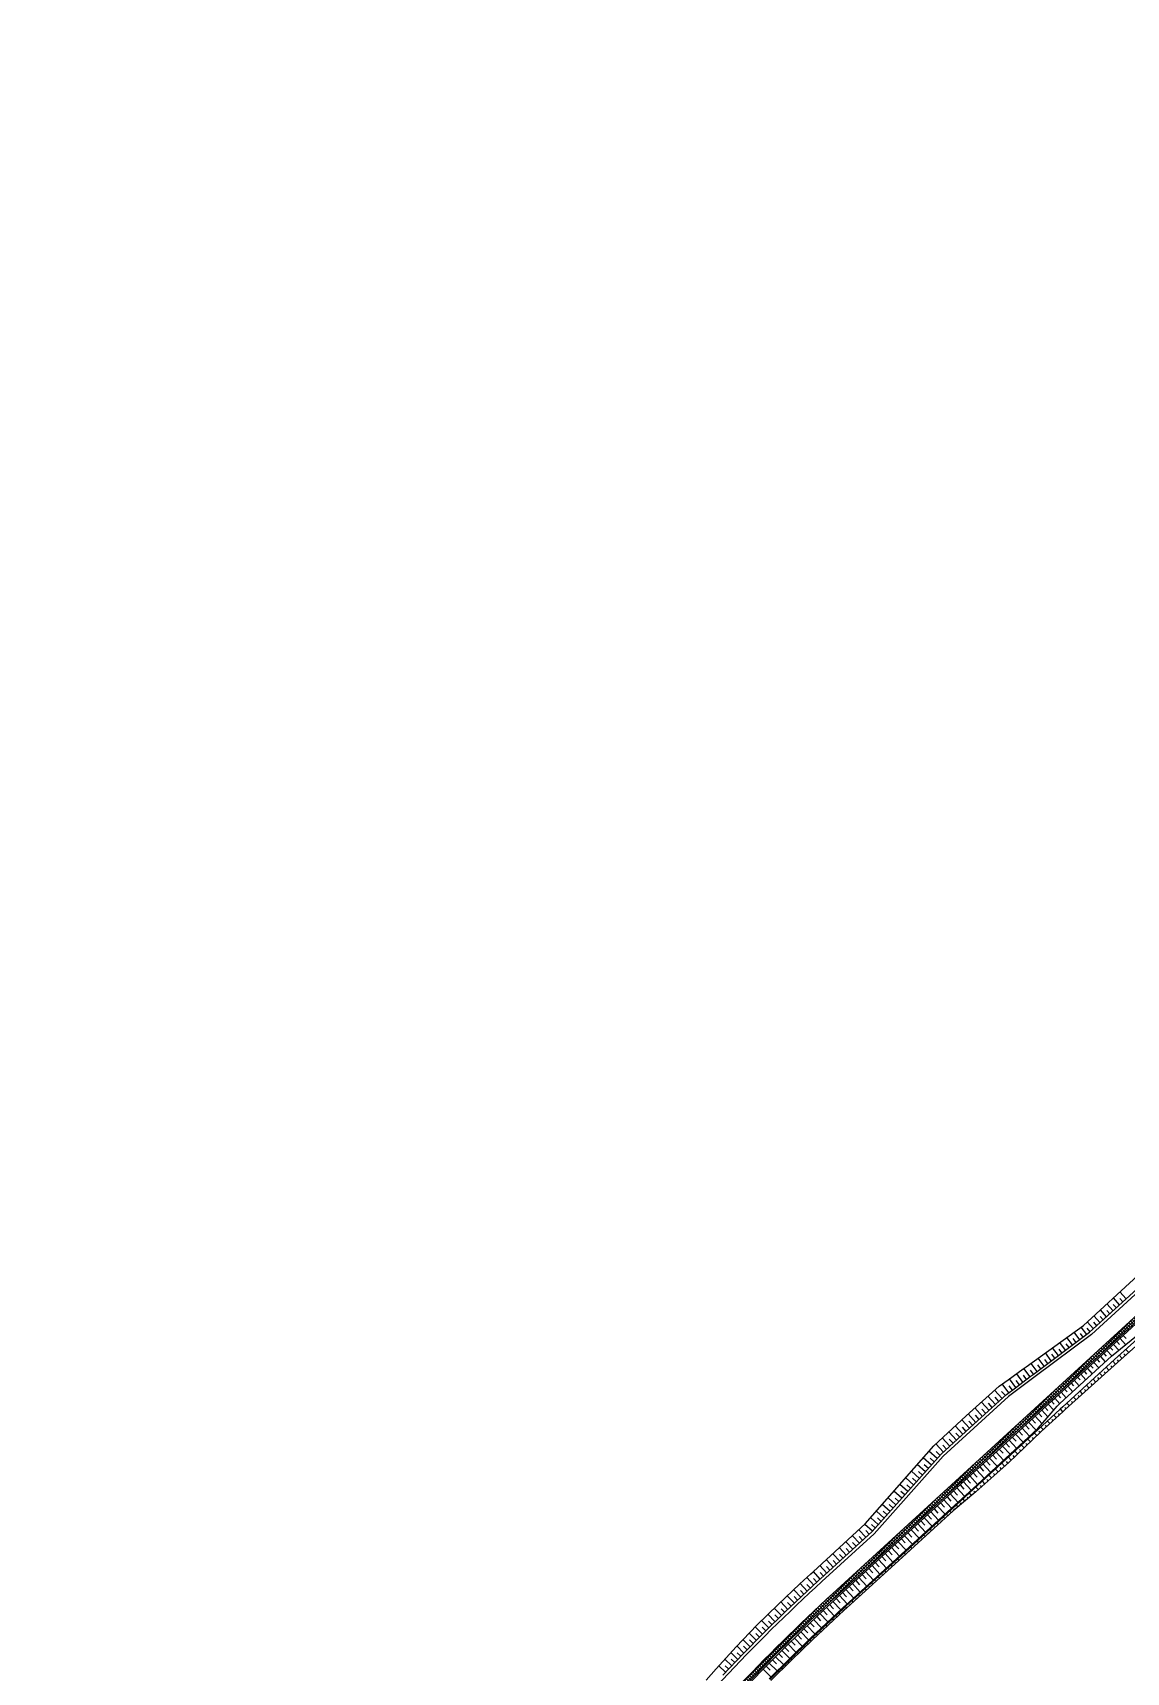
# Model space of a CAD drawing. Header units: metres. Extents: x 2302534 to 2308412, y 452340 to 454783.
# Drawn here: x 2306748 to 2307119, y 453492 to 454048 of the extents above; entities that cross this region are included whole.
import ezdxf

# ---------------------------------------------------------------- set-up
doc = ezdxf.new("R2010")
doc.units = ezdxf.units.M
doc.layers.add('АД_серый', color=250, linetype='Continuous')
doc.layers.add('ГП_АД том 3.2.6', color=250, linetype='Continuous', lineweight=40)

# ---------------------------------------------------------------- blocks, each defined once
blk = doc.blocks.new('АД 3.2.6')
at = {"layer": 'АД_серый'}
h = blk.add_hatch(dxfattribs=at)
h.set_pattern_fill('ANSI37', color=256, scale=0.25)
h.set_pattern_definition([(45, (-2306965.9422, -453205.9558), (-0.56126600757, 0.56126600757), []), (135, (-2306965.9422, -453205.9558), (-0.56126600757, -0.56126600757), [])])
edge = h.paths.add_edge_path()
edge.add_line((1053.93, 1206.09), (1054.03, 1208.2))
edge.add_line((1054.03, 1208.2), (1018.62, 1175.79))
edge.add_line((1018.62, 1175.79), (966.99, 1128.52))
edge.add_line((966.99, 1128.52), (878.48, 1047.49))
edge.add_line((878.48, 1047.49), (841.6, 1013.73))
edge.add_line((841.6, 1013.73), (814.31, 988.74))
edge.add_line((814.31, 988.74), (777.44, 954.98))
edge.add_line((777.44, 954.98), (740.56, 921.22))
edge.add_line((740.56, 921.22), (666.8, 853.69))
edge.add_line((666.8, 853.69), (629.92, 819.92))
edge.add_line((629.92, 819.92), (593.04, 786.16))
edge.add_line((593.04, 786.16), (556.17, 752.4))
edge.add_line((556.17, 752.4), (292.42, 510.93))
edge.add_line((292.42, 510.93), (59.06, 297.28))
edge.add_arc((479.25, -161.67), 622.25, 132.47509, 141.1318)
edge.add_line((-5.23, 228.81), (-27.96, 200.61))
edge.add_arc((-516.72, 594.55), 627.75, 312.47523, 321.1318, ccw=False)
edge.add_line((-92.82, 131.54), (-212.23, 22.21))
edge.add_line((-212.23, 22.21), (-211.22, 21.1))
edge.add_line((-211.22, 21.1), (-91.8, 130.43))
edge.add_arc((-516.72, 594.55), 629.25, 312.47523, 321.1318)
edge.add_line((-26.79, 199.67), (-4.06, 227.87))
edge.add_arc((479.25, -161.67), 620.75, 132.47509, 141.1318, ccw=False)
edge.add_line((60.07, 296.18), (293.45, 509.84))
edge.add_line((293.45, 509.84), (557.18, 751.29))
edge.add_line((557.18, 751.29), (594.06, 785.05))
edge.add_line((594.06, 785.05), (630.94, 818.82))
edge.add_line((630.94, 818.82), (667.81, 852.58))
edge.add_line((667.81, 852.58), (741.57, 920.11))
edge.add_line((741.57, 920.11), (778.45, 953.87))
edge.add_line((778.45, 953.87), (815.33, 987.64))
edge.add_line((815.33, 987.64), (842.62, 1012.62))
edge.add_line((842.62, 1012.62), (879.5, 1046.38))
edge.add_line((879.5, 1046.38), (968.01, 1127.42))
edge.add_line((968.01, 1127.42), (1019.63, 1174.69))
edge.add_line((1019.63, 1174.69), (1053.93, 1206.09))
for p, q in [((154.06, 393.07, 144.46), (151.95, 395.38, 144.46)), ((155.16, 394.08, 144.46), (154.11, 395.24, 144.46)), ((156.27, 395.1, 144.46), (154.16, 397.4, 144.46)), ((157.38, 396.11, 144.46), (156.32, 397.26, 144.46)), ((158.48, 397.12, 144.46), (156.37, 399.43, 144.46)), ((147.42, 386.99, 144.46), (145.31, 389.3, 144.46)), ((148.53, 388, 144.46), (147.47, 389.16, 144.46)), ((149.63, 389.02, 144.46), (147.52, 391.32, 144.46)), ((150.74, 390.03, 144.46), (149.68, 391.18, 144.46)), ((151.85, 391.04, 144.46), (149.73, 393.35, 144.46)), ((152.95, 392.06, 144.46), (151.9, 393.21, 144.46)), ((140.32, 381.47, 144.46), (138.4, 384.04, 144.46)), ((141.52, 382.37, 144.46), (140.57, 383.65, 144.46)), ((142.73, 383.26, 144.46), (140.83, 385.8, 144.46)), ((143.93, 384.16, 144.46), (142.99, 385.42, 144.46)), ((145.13, 385.06, 144.46), (143.26, 387.56, 144.46)), ((146.31, 385.98, 144.46), (145.26, 387.13, 144.46)), ((156.4, 383.69, 149.18), (158.29, 381.63, 149.18)), ((157.51, 384.7, 149.18), (158.48, 383.64, 149.18)), ((133.11, 376.08, 144.46), (131.11, 378.77, 144.46)), ((134.31, 376.98, 144.46), (133.32, 378.31, 144.46)), ((135.52, 377.88, 144.46), (133.54, 380.52, 144.46)), ((136.72, 378.78, 144.46), (135.74, 380.09, 144.46)), ((137.92, 379.67, 144.46), (135.97, 382.28, 144.46)), ((139.12, 380.57, 144.46), (138.15, 381.87, 144.46)), ((150.87, 378.63, 149.18), (151.69, 377.73, 149.18)), ((151.98, 379.64, 149.18), (153.63, 377.84, 149.18)), ((153.08, 380.65, 149.18), (153.94, 379.72, 149.18)), ((154.19, 381.67, 149.18), (155.96, 379.73, 149.18)), ((155.3, 382.68, 149.18), (156.21, 381.68, 149.18)), ((157.1, 376.92, 143.85), (156.16, 377.97, 143.85)), ((158.22, 377.92, 143.85), (157.75, 378.45, 143.85)), ((159.34, 378.92, 143.85), (158.39, 379.98, 143.85)), ((125.9, 370.7, 144.46), (123.81, 373.49, 144.46)), ((127.11, 371.59, 144.46), (126.07, 372.98, 144.46)), ((128.31, 372.49, 144.46), (126.25, 375.25, 144.46)), ((129.51, 373.39, 144.46), (128.49, 374.76, 144.46)), ((130.71, 374.29, 144.46), (128.68, 377.01, 144.46)), ((131.91, 375.18, 144.46), (130.9, 376.53, 144.46)), ((144.23, 372.55, 149.18), (145.07, 371.64, 149.18)), ((145.34, 373.56, 149.18), (147, 371.75, 149.18)), ((146.45, 374.57, 149.18), (147.27, 373.67, 149.18)), ((147.55, 375.59, 149.18), (149.21, 373.78, 149.18)), ((148.66, 376.6, 149.18), (149.48, 375.7, 149.18)), ((149.76, 377.61, 149.18), (151.41, 375.81, 149.18)), ((151.53, 371.91, 143.85), (151.07, 372.41, 143.85)), ((152.64, 372.91, 143.85), (151.72, 373.93, 143.85)), ((153.76, 373.91, 143.85), (153.29, 374.43, 143.85)), ((154.87, 374.92, 143.85), (153.94, 375.95, 143.85)), ((155.99, 375.92, 143.85), (155.52, 376.44, 143.85)), ((118.69, 365.31, 144.46), (116.48, 368.28, 144.46)), ((119.9, 366.21, 144.46), (118.8, 367.68, 144.46)), ((121.1, 367.1, 144.46), (118.92, 370.02, 144.46)), ((122.3, 368, 144.46), (121.22, 369.44, 144.46)), ((123.5, 368.9, 144.46), (121.37, 371.75, 144.46)), ((124.7, 369.8, 144.46), (123.65, 371.21, 144.46)), ((138.7, 367.48, 149.18), (140.39, 365.64, 149.18)), ((139.81, 368.5, 149.18), (140.65, 367.58, 149.18)), ((140.91, 369.51, 149.18), (142.59, 367.68, 149.18)), ((142.02, 370.52, 149.18), (142.86, 369.61, 149.18)), ((143.13, 371.54, 149.18), (144.8, 369.71, 149.18)), ((145.96, 366.88, 143.85), (145.07, 367.87, 143.85)), ((147.07, 367.89, 143.85), (146.63, 368.38, 143.85)), ((148.19, 368.89, 143.85), (147.29, 369.89, 143.85)), ((149.3, 369.9, 143.85), (148.85, 370.4, 143.85)), ((150.41, 370.9, 143.85), (149.5, 371.91, 143.85)), ((112, 359.3, 144.46), (109.4, 362.14, 144.46)), ((114.21, 361.33, 144.46), (111.64, 364.14, 144.46)), ((113.1, 360.32, 144.46), (111.81, 361.73, 144.46)), ((116.42, 363.36, 144.46), (113.87, 366.14, 144.46)), ((115.31, 362.34, 144.46), (114.03, 363.74, 144.46)), ((117.53, 364.37, 144.46), (116.26, 365.76, 144.46)), ((132.06, 361.41, 149.18), (133.92, 359.38, 149.18)), ((133.17, 362.42, 149.18), (134.04, 361.47, 149.18)), ((134.28, 363.43, 149.18), (135.97, 361.58, 149.18)), ((135.38, 364.45, 149.18), (136.23, 363.52, 149.18)), ((136.49, 365.46, 149.18), (138.18, 363.61, 149.18)), ((137.59, 366.47, 149.18), (138.44, 365.55, 149.18)), ((139.27, 360.86, 143.85), (138.42, 361.8, 143.85)), ((140.39, 361.86, 143.85), (139.96, 362.34, 143.85)), ((141.5, 362.87, 143.85), (140.64, 363.82, 143.85)), ((142.62, 363.87, 143.85), (142.18, 364.35, 143.85)), ((143.73, 364.87, 143.85), (142.85, 365.85, 143.85)), ((144.84, 365.88, 143.85), (144.4, 366.37, 143.85)), ((105.36, 353.23, 144.46), (102.72, 356.1, 144.46)), ((107.57, 355.25, 144.46), (104.93, 358.13, 144.46)), ((106.46, 354.24, 144.46), (105.14, 355.68, 144.46)), ((109.78, 357.28, 144.46), (107.17, 360.13, 144.46)), ((108.68, 356.27, 144.46), (107.36, 357.7, 144.46)), ((110.89, 358.29, 144.46), (109.59, 359.71, 144.46)), ((126.53, 356.34, 149.18), (127.77, 354.99, 149.18)), ((127.64, 357.36, 149.18), (129.99, 354.79, 149.18)), ((128.74, 358.37, 149.18), (129.86, 357.15, 149.18)), ((129.85, 359.38, 149.18), (131.95, 357.08, 149.18)), ((130.96, 360.39, 149.18), (131.95, 359.31, 149.18)), ((132.6, 354.82, 143.85), (131.79, 355.71, 143.85)), ((133.71, 355.82, 143.85), (133.3, 356.27, 143.85)), ((134.82, 356.83, 143.85), (134, 357.74, 143.85)), ((135.93, 357.84, 143.85), (135.52, 358.3, 143.85)), ((137.04, 358.85, 143.85), (136.21, 359.78, 143.85)), ((138.16, 359.85, 143.85), (137.74, 360.32, 143.85)), ((100.93, 349.18, 144.46), (98.32, 352.03, 144.46)), ((103.14, 351.2, 144.46), (100.52, 354.06, 144.46)), ((102.04, 350.19, 144.46), (100.73, 351.62, 144.46)), ((104.25, 352.21, 144.46), (102.94, 353.65, 144.46)), ((119.89, 350.26, 149.18), (121.17, 348.87, 149.18)), ((121, 351.28, 149.18), (123.55, 348.5, 149.18)), ((122.11, 352.29, 149.18), (123.38, 350.9, 149.18)), ((123.21, 353.3, 149.18), (125.75, 350.53, 149.18)), ((124.32, 354.32, 149.18), (125.58, 352.93, 149.18)), ((125.42, 355.33, 149.18), (127.95, 352.57, 149.18)), ((127.11, 349.71, 143.85), (126.69, 350.16, 143.85)), ((128.19, 350.75, 143.85), (127.37, 351.62, 143.85)), ((129.28, 351.78, 143.85), (128.87, 352.21, 143.85)), ((130.38, 352.8, 143.85), (129.59, 353.67, 143.85)), ((131.49, 353.81, 143.85), (131.09, 354.25, 143.85)), ((94.44, 342.95, 144.46), (91.63, 345.47, 144.46)), ((96.51, 345.12, 144.46), (93.92, 347.95, 144.46)), ((95.44, 344.07, 144.46), (94.03, 345.34, 144.46)), ((98.72, 347.15, 144.46), (96.12, 349.99, 144.46)), ((97.61, 346.14, 144.46), (96.32, 347.55, 144.46)), ((99.83, 348.16, 144.46), (98.52, 349.58, 144.46)), ((114.36, 345.2, 149.18), (116.93, 342.39, 149.18)), ((115.47, 346.21, 149.18), (116.75, 344.81, 149.18)), ((116.57, 347.23, 149.18), (119.14, 344.43, 149.18)), ((117.68, 348.24, 149.18), (118.96, 346.84, 149.18)), ((118.79, 349.25, 149.18), (121.34, 346.46, 149.18)), ((121.68, 344.54, 143.85), (120.75, 345.51, 143.85)), ((122.76, 345.58, 143.85), (122.31, 346.05, 143.85)), ((123.85, 346.61, 143.85), (122.96, 347.55, 143.85)), ((124.93, 347.64, 143.85), (124.5, 348.1, 143.85)), ((126.02, 348.68, 143.85), (125.16, 349.58, 143.85)), ((90.44, 338.48, 144.46), (87.68, 340.95, 144.46)), ((92.44, 340.72, 144.46), (89.66, 343.21, 144.46)), ((91.44, 339.6, 144.46), (90.05, 340.84, 144.46)), ((93.44, 341.84, 144.46), (92.04, 343.09, 144.46)), ((107.72, 339.12, 149.18), (110.32, 336.29, 149.18)), ((108.83, 340.14, 149.18), (110.13, 338.72, 149.18)), ((109.94, 341.15, 149.18), (112.52, 338.32, 149.18)), ((111.04, 342.16, 149.18), (112.33, 340.75, 149.18)), ((112.15, 343.17, 149.18), (114.73, 340.36, 149.18)), ((113.25, 344.19, 149.18), (114.54, 342.78, 149.18)), ((115.06, 338.44, 143.85), (114.17, 339.43, 143.85)), ((116.18, 339.44, 143.85), (115.73, 339.94, 143.85)), ((117.29, 340.44, 143.85), (116.37, 341.47, 143.85)), ((118.41, 341.45, 143.85), (117.94, 341.96, 143.85)), ((119.5, 342.47, 143.85), (118.55, 343.47, 143.85)), ((120.59, 343.51, 143.85), (120.12, 344, 143.85)), ((84.44, 331.77, 144.46), (81.75, 334.18, 144.46)), ((86.44, 334.01, 144.46), (83.73, 336.43, 144.46)), ((85.44, 332.89, 144.46), (84.09, 334.1, 144.46)), ((88.44, 336.25, 144.46), (85.71, 338.69, 144.46)), ((87.44, 335.13, 144.46), (86.08, 336.34, 144.46)), ((89.44, 337.36, 144.46), (88.07, 338.59, 144.46)), ((102.19, 334.06, 149.18), (103.5, 332.63, 149.18)), ((103.3, 335.07, 149.18), (105.91, 332.22, 149.18)), ((104.4, 336.08, 149.18), (105.71, 334.66, 149.18)), ((105.51, 337.1, 149.18), (108.12, 334.25, 149.18)), ((106.62, 338.11, 149.18), (107.92, 336.69, 149.18)), ((109.49, 333.42, 143.85), (109.07, 333.88, 143.85)), ((110.6, 334.43, 143.85), (109.76, 335.36, 143.85)), ((111.72, 335.43, 143.85), (111.29, 335.9, 143.85)), ((112.83, 336.43, 143.85), (111.96, 337.4, 143.85)), ((113.95, 337.43, 143.85), (113.51, 337.92, 143.85)), ((80.44, 327.3, 144.46), (77.79, 329.67, 144.46)), ((82.44, 329.54, 144.46), (79.77, 331.92, 144.46)), ((81.44, 328.42, 144.46), (80.11, 329.61, 144.46)), ((83.44, 330.66, 144.46), (82.1, 331.85, 144.46)), ((95.55, 327.98, 149.18), (96.87, 326.54, 149.18)), ((96.66, 328.99, 149.18), (99.29, 326.12, 149.18)), ((97.77, 330.01, 149.18), (99.08, 328.57, 149.18)), ((98.87, 331.02, 149.18), (101.5, 328.15, 149.18)), ((99.98, 332.03, 149.18), (101.29, 330.6, 149.18)), ((101.08, 333.05, 149.18), (103.7, 330.19, 149.18)), ((102.6, 327.63, 143.85), (102.34, 327.95, 143.85)), ((103.76, 328.58, 143.85), (103.18, 329.29, 143.85)), ((104.92, 329.53, 143.85), (104.6, 329.92, 143.85)), ((106.08, 330.48, 143.85), (105.39, 331.33, 143.85)), ((107.24, 331.43, 143.85), (106.87, 331.89, 143.85)), ((108.37, 332.42, 143.85), (107.56, 333.33, 143.85)), ((74.44, 320.59, 144.46), (71.86, 322.9, 144.46)), ((76.44, 322.83, 144.46), (73.84, 325.16, 144.46)), ((75.44, 321.71, 144.46), (74.14, 322.87, 144.46)), ((78.44, 325.07, 144.46), (75.81, 327.41, 144.46)), ((77.44, 323.95, 144.46), (76.13, 325.12, 144.46)), ((79.44, 326.18, 144.46), (78.12, 327.36, 144.46)), ((90.02, 322.92, 149.18), (92.67, 320.02, 149.18)), ((91.13, 323.93, 149.18), (92.45, 322.48, 149.18)), ((92.23, 324.94, 149.18), (94.88, 322.06, 149.18)), ((93.34, 325.96, 149.18), (94.66, 324.51, 149.18)), ((94.45, 326.97, 149.18), (97.08, 324.09, 149.18)), ((96.95, 322.71, 143.85), (96.52, 323.17, 143.85)), ((98.05, 323.72, 143.85), (97.84, 323.95, 143.85)), ((99.15, 324.74, 143.85), (98.73, 325.2, 143.85)), ((100.28, 325.73, 143.85), (100.07, 325.98, 143.85)), ((101.44, 326.68, 143.85), (100.97, 327.26, 143.85)), ((68.02, 314.3, 144.46), (65.69, 316.84, 144.46)), ((70.23, 316.32, 144.46), (67.9, 318.87, 144.46)), ((72.44, 318.36, 144.46), (69.86, 320.66, 144.46)), ((71.34, 317.34, 144.46), (70.17, 318.61, 144.46)), ((73.44, 319.48, 144.46), (72.15, 320.63, 144.46)), ((83.38, 316.84, 149.18), (86.05, 313.93, 149.18)), ((84.49, 317.85, 149.18), (85.82, 316.4, 149.18)), ((85.6, 318.86, 149.18), (88.26, 315.96, 149.18)), ((86.7, 319.88, 149.18), (88.03, 318.43, 149.18)), ((87.81, 320.89, 149.18), (90.46, 317.99, 149.18)), ((88.91, 321.9, 149.18), (90.24, 320.46, 149.18)), ((90.32, 316.61, 143.85), (89.9, 317.07, 143.85)), ((91.43, 317.63, 143.85), (91.22, 317.86, 143.85)), ((92.53, 318.64, 143.85), (92.11, 319.1, 143.85)), ((93.64, 319.66, 143.85), (93.43, 319.89, 143.85)), ((94.74, 320.67, 143.85), (94.32, 321.13, 143.85)), ((95.84, 321.69, 143.85), (95.63, 321.92, 143.85)), ((63.59, 310.25, 144.46), (61.28, 312.78, 144.46)), ((65.81, 312.27, 144.46), (63.49, 314.81, 144.46)), ((64.7, 311.26, 144.46), (63.54, 312.53, 144.46)), ((66.91, 313.29, 144.46), (65.75, 314.55, 144.46)), ((69.13, 315.31, 144.46), (67.96, 316.58, 144.46)), ((77.85, 311.77, 149.18), (79.19, 310.31, 149.18)), ((78.96, 312.79, 149.18), (81.64, 309.86, 149.18)), ((80.06, 313.8, 149.18), (81.4, 312.34, 149.18)), ((81.17, 314.81, 149.18), (83.84, 311.89, 149.18)), ((82.28, 315.83, 149.18), (83.61, 314.37, 149.18)), ((84.8, 311.53, 143.85), (84.6, 311.76, 143.85)), ((85.91, 312.55, 143.85), (85.49, 313, 143.85)), ((87.01, 313.57, 143.85), (86.8, 313.79, 143.85)), ((88.12, 314.58, 143.85), (87.7, 315.04, 143.85)), ((89.22, 315.6, 143.85), (89.01, 315.82, 143.85)), ((56.96, 304.17, 144.46), (54.65, 306.69, 144.46)), ((59.17, 306.2, 144.46), (56.86, 308.72, 144.46)), ((58.06, 305.18, 144.46), (56.91, 306.44, 144.46)), ((61.38, 308.22, 144.46), (59.07, 310.75, 144.46)), ((60.28, 307.21, 144.46), (59.12, 308.47, 144.46)), ((62.49, 309.23, 144.46), (61.33, 310.5, 144.46)), ((71.21, 305.7, 149.18), (72.54, 304.24, 149.18)), ((72.32, 306.71, 149.18), (74.99, 303.8, 149.18)), ((73.43, 307.72, 149.18), (74.76, 306.27, 149.18)), ((74.53, 308.74, 149.18), (77.2, 305.82, 149.18)), ((75.64, 309.75, 149.18), (76.98, 308.29, 149.18)), ((76.74, 310.76, 149.18), (79.42, 307.84, 149.18)), ((78.17, 305.45, 143.85), (77.96, 305.68, 143.85)), ((79.28, 306.46, 143.85), (78.86, 306.92, 143.85)), ((80.39, 307.48, 143.85), (80.18, 307.7, 143.85)), ((81.49, 308.49, 143.85), (81.08, 308.94, 143.85)), ((82.6, 309.5, 143.85), (82.39, 309.73, 143.85)), ((83.7, 310.52, 143.85), (83.28, 310.97, 143.85)), ((50.34, 298.07, 144.46), (47.99, 300.61, 144.46)), ((52.54, 300.11, 144.46), (50.2, 302.63, 144.46)), ((51.44, 299.09, 144.46), (50.27, 300.36, 144.46)), ((54.74, 302.14, 144.46), (52.44, 304.66, 144.46)), ((53.64, 301.13, 144.46), (52.48, 302.39, 144.46)), ((55.85, 303.16, 144.46), (54.7, 304.42, 144.46)), ((65.68, 300.63, 149.18), (68.33, 297.74, 149.18)), ((66.79, 301.65, 149.18), (68.11, 300.2, 149.18)), ((67.89, 302.66, 149.18), (70.55, 299.76, 149.18)), ((69, 303.67, 149.18), (70.33, 302.22, 149.18)), ((70.11, 304.68, 149.18), (72.77, 301.78, 149.18)), ((72.63, 300.4, 143.85), (72.21, 300.86, 143.85)), ((73.74, 301.41, 143.85), (73.53, 301.64, 143.85)), ((74.85, 302.42, 143.85), (74.42, 302.88, 143.85)), ((75.95, 303.43, 143.85), (75.74, 303.66, 143.85)), ((77.06, 304.44, 143.85), (76.64, 304.9, 143.85)), ((45.98, 293.94, 144.46), (43.58, 296.48, 144.46)), ((48.16, 296.01, 144.46), (45.77, 298.53, 144.46)), ((47.07, 294.98, 144.46), (45.87, 296.24, 144.46)), ((49.25, 297.04, 144.46), (48.05, 298.3, 144.46)), ((59.05, 294.55, 149.18), (61.69, 291.69, 149.18)), ((60.15, 295.57, 149.18), (61.47, 294.13, 149.18)), ((61.26, 296.58, 149.18), (63.89, 293.7, 149.18)), ((62.36, 297.59, 149.18), (63.68, 296.15, 149.18)), ((63.47, 298.61, 149.18), (66.11, 295.72, 149.18)), ((64.57, 299.62, 149.18), (65.9, 298.18, 149.18)), ((65.98, 294.33, 143.85), (65.55, 294.81, 143.85)), ((67.09, 295.34, 143.85), (66.87, 295.58, 143.85)), ((68.2, 296.35, 143.85), (67.77, 296.82, 143.85)), ((69.31, 297.36, 143.85), (69.09, 297.6, 143.85)), ((70.41, 298.37, 143.85), (69.99, 298.84, 143.85)), ((71.52, 299.39, 143.85), (71.31, 299.62, 143.85)), ((39.51, 287.7, 144.46), (37.03, 290.22, 144.46)), ((41.65, 289.79, 144.46), (39.18, 292.31, 144.46)), ((40.58, 288.74, 144.46), (39.34, 290.01, 144.46)), ((43.81, 291.88, 144.46), (41.39, 294.43, 144.46)), ((42.72, 290.84, 144.46), (41.49, 292.1, 144.46)), ((44.89, 292.91, 144.46), (43.69, 294.18, 144.46)), ((53.57, 289.43, 149.18), (54.9, 288.02, 149.18)), ((54.66, 290.46, 149.18), (57.33, 287.65, 149.18)), ((55.75, 291.49, 149.18), (57.08, 290.08, 149.18)), ((56.85, 292.51, 149.18), (59.48, 289.66, 149.18)), ((57.95, 293.53, 149.18), (59.27, 292.11, 149.18)), ((60.44, 289.28, 143.85), (60.23, 289.51, 143.85)), ((61.55, 290.29, 143.85), (61.12, 290.76, 143.85)), ((62.65, 291.31, 143.85), (62.44, 291.54, 143.85)), ((63.77, 292.31, 143.85), (63.34, 292.79, 143.85)), ((64.87, 293.32, 143.85), (64.66, 293.56, 143.85)), ((33.12, 281.36, 144.46), (30.63, 283.81, 144.46)), ((35.23, 283.49, 144.46), (32.71, 285.98, 144.46)), ((34.17, 282.42, 144.46), (32.92, 283.66, 144.46)), ((37.36, 285.6, 144.46), (34.88, 288.13, 144.46)), ((36.29, 284.55, 144.46), (35.05, 285.81, 144.46)), ((38.43, 286.65, 144.46), (37.2, 287.91, 144.46)), ((48.14, 284.25, 149.18), (50.83, 281.5, 149.18)), ((49.22, 285.3, 149.18), (50.54, 283.9, 149.18)), ((50.31, 286.33, 149.18), (52.96, 283.53, 149.18)), ((51.39, 287.36, 149.18), (52.72, 285.96, 149.18)), ((52.48, 288.39, 149.18), (55.14, 285.59, 149.18)), ((53.86, 283.14, 143.85), (53.65, 283.36, 143.85)), ((54.96, 284.16, 143.85), (54.54, 284.61, 143.85)), ((56.05, 285.19, 143.85), (55.84, 285.41, 143.85)), ((57.15, 286.21, 143.85), (56.72, 286.66, 143.85)), ((58.24, 287.24, 143.85), (58.03, 287.46, 143.85)), ((59.34, 288.26, 143.85), (58.91, 288.73, 143.85)), ((28.9, 277.09, 144.46), (26.47, 279.49, 144.46)), ((31.01, 279.22, 144.46), (28.55, 281.65, 144.46)), ((29.95, 278.16, 144.46), (28.73, 279.36, 144.46)), ((32.06, 280.29, 144.46), (30.83, 281.51, 144.46)), ((41.71, 277.96, 149.18), (44.43, 275.27, 149.18)), ((42.78, 279.01, 149.18), (44.12, 277.64, 149.18)), ((43.85, 280.06, 149.18), (46.53, 277.32, 149.18)), ((44.93, 281.11, 149.18), (46.27, 279.74, 149.18)), ((46, 282.15, 149.18), (48.68, 279.41, 149.18)), ((47.07, 283.2, 149.18), (48.41, 281.83, 149.18)), ((48.41, 277.98, 143.85), (48.04, 278.37, 143.85)), ((49.5, 279.02, 143.85), (49.31, 279.22, 143.85)), ((50.59, 280.05, 143.85), (50.19, 280.46, 143.85)), ((51.67, 281.08, 143.85), (51.47, 281.3, 143.85)), ((52.76, 282.11, 143.85), (52.36, 282.55, 143.85)), ((22.67, 270.59, 144.46), (20.4, 272.77, 144.46)), ((24.75, 272.76, 144.46), (22.41, 275, 144.46)), ((23.71, 271.68, 144.46), (22.56, 272.78, 144.46)), ((26.82, 274.93, 144.46), (24.42, 277.23, 144.46)), ((25.78, 273.84, 144.46), (24.6, 274.98, 144.46)), ((27.86, 276.01, 144.46), (26.64, 277.18, 144.46)), ((36.44, 272.62, 149.18), (37.79, 271.29, 149.18)), ((37.49, 273.69, 149.18), (40.2, 271.02, 149.18)), ((38.55, 274.76, 149.18), (39.9, 273.42, 149.18)), ((39.6, 275.82, 149.18), (42.31, 273.14, 149.18)), ((40.66, 276.89, 149.18), (42.01, 275.55, 149.18)), ((43.04, 272.75, 143.85), (42.86, 272.93, 143.85)), ((44.09, 273.82, 143.85), (43.75, 274.16, 143.85)), ((45.15, 274.88, 143.85), (44.99, 275.06, 143.85)), ((46.24, 275.91, 143.85), (45.89, 276.28, 143.85)), ((47.33, 276.95, 143.85), (47.15, 277.14, 143.85)), ((35.38, 271.56, 149.18), (38.08, 268.89, 149.18)), ((40.92, 270.62, 143.85), (40.75, 270.8, 143.85)), ((41.98, 271.69, 143.85), (41.63, 272.03, 143.85))]:
    blk.add_line(p, q, dxfattribs=at)
for points in [[(663.09, 857.75), (404.94, 621.4), (368.11, 587.7), (348.96, 573.38), (339.94, 566.64), (317.81, 546.38), (296.32, 522.35), (294.36, 520.16), (146.79, 385.06), (127.69, 370.79), (118.61, 364), (96.48, 343.75), (73.03, 317.53), (55.35, 301.34, 0.03779), (-9.51, 232.26)], [(-5.23, 228.81, -0.03779), (59.06, 297.28), (1052.55, 1206.85)]]:
    blk.add_lwpolyline(points, format="xyb", dxfattribs=at)
at = {"layer": 'АД_серый', "flags": 128}
blk.add_lwpolyline([(1448.99, 1553.5), (1448.85, 1553.38), (1448.22, 1552.9), (1447.45, 1552.31, 0.009857), (1442.6, 1548.59), (1442.57, 1548.57), (1441.27, 1547.53, -0.001252), (1433.41, 1541.29, -0.001297), (1425.5, 1534.54), (1418.17, 1528.31), (1278.69, 1409.95, 0.009404), (1222.38, 1360.31), (1074.58, 1224.99), (1077.96, 1221.31), (1065.79, 1210.16), (1057.31, 1202.4), (1053.93, 1206.09), (60.07, 296.18, 0.03779), (-4.06, 227.87), (-26.79, 199.67, -0.037789), (-91.8, 130.43), (-211.22, 21.1), (-212.23, 22.21)], format="xyb", dxfattribs=at)
at = {"layer": 'АД_серый', "linetype": 'Continuous', "flags": 128}
for points in [[(27.89, 263.75), (34.75, 270.92), (41.73, 277.98), (48.82, 284.92), (56.02, 291.75), (59.66, 295.12), (60.41, 295.81), (60.55, 295.93), (78.09, 312), (96.53, 328.88), (103.91, 335.63), (114.97, 345.76), (126.04, 355.89), (128.8, 358.42), (133.41, 362.64), (134.3, 363.46), (151.85, 379.52), (170.29, 396.41)], [(16.1, 267.91), (19.45, 271.71), (26.22, 279.22), (33.23, 286.52), (40.48, 293.58), (47.86, 300.49), (51.6, 303.9), (52.37, 304.6), (52.5, 304.72), (70.02, 320.81), (86.61, 339.72), (93.22, 347.3), (104.23, 357.5), (115.4, 367.51), (118.47, 369.69), (123.61, 373.35), (124.6, 374.05), (144, 388.1), (162.44, 404.98)], [(21.7, 269.58), (28.66, 276.85), (35.73, 284), (42.92, 291.04), (50.22, 297.96), (53.91, 301.38), (54.67, 302.08), (54.81, 302.2), (72.35, 318.27), (89.11, 336.99), (95.81, 344.48), (106.87, 354.61), (117.93, 364.74), (120.94, 366.99), (125.98, 370.76), (126.96, 371.48), (146.11, 385.79), (164.55, 402.68)], [(37.47, 268.28), (44.43, 275.27), (51.49, 282.15), (58.67, 288.91), (62.3, 292.25), (63.04, 292.93), (63.18, 293.06), (80.78, 309.07), (99.16, 326.01), (106.52, 332.78), (117.54, 342.95), (128.56, 353.13), (131.02, 355.99), (135.12, 360.78), (136, 361.6), (153.49, 377.73), (172.93, 393.52)], [(173.13, 393.3), (154.58, 376.54), (137, 360.51), (136.11, 359.69), (131.51, 355.45), (128.76, 352.91), (117.75, 342.73), (106.72, 332.56), (99.37, 325.78), (80.98, 308.85), (63.38, 292.83), (63.25, 292.71), (62.5, 292.03), (58.87, 288.69), (51.7, 281.93), (44.64, 275.05), (37.68, 268.07)], [(174.15, 392.19), (155.53, 375.51), (137.86, 359.58), (136.96, 358.77), (132.32, 354.56), (129.56, 352.05), (118.69, 341.7), (107.54, 331.67), (99.79, 325.32), (81.39, 308.39), (63.82, 292.36), (63.68, 292.23), (62.93, 291.56), (59.31, 288.23), (52.11, 281.5), (44.98, 274.71), (38.04, 267.72)]]:
    blk.add_lwpolyline(points, dxfattribs=at)

msp = doc.modelspace()

# ---------------------------------------------------------------- block references
at = {"layer": 'ГП_АД том 3.2.6'}
msp.add_blockref('АД 3.2.6', (2306959.994, 453221.76), dxfattribs=at)

doc.saveas('drawing.dxf')
